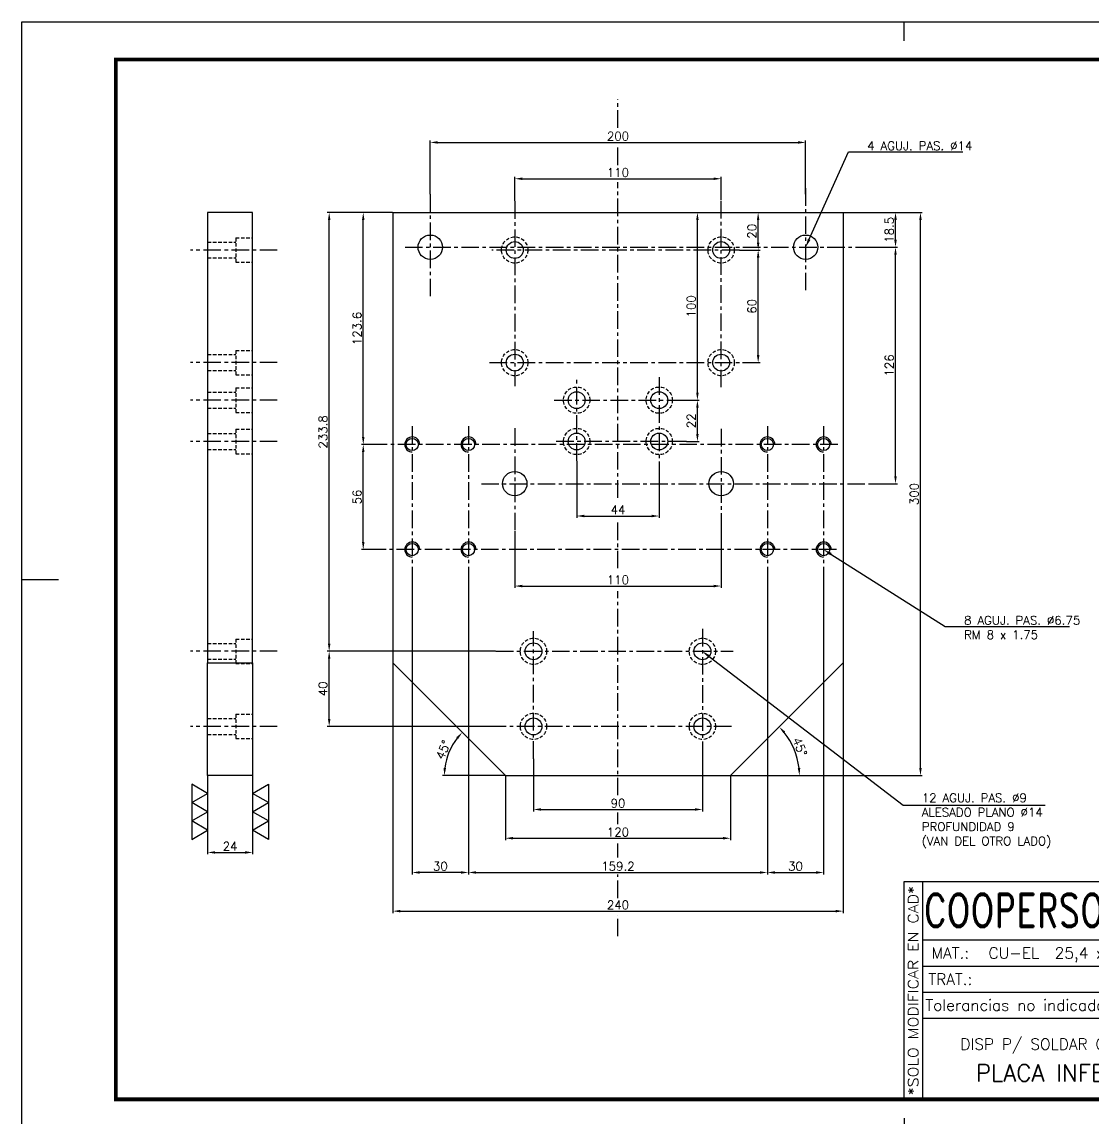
# Model space of a CAD drawing. Extents: x -13768 to 18086, y -10615 to 1188.
# Drawn here: x 0 to 571, y 604 to 1188 of the extents above; entities that cross this region are included whole.
import ezdxf
from ezdxf import colors
from ezdxf.entities.mleader import LeaderData, LeaderLine
from ezdxf.enums import TextEntityAlignment as Align
from ezdxf.math import Vec2, Vec3

# ---------------------------------------------------------------- set-up
doc = ezdxf.new("R2010")
doc.units = 0
doc.header["$LTSCALE"] = 7.5
doc.header["$MEASUREMENT"] = 0
doc.linetypes.add('CENTER', pattern=[2, 1.25, -0.25, 0.25, -0.25])
doc.linetypes.add('HIDDEN', pattern=[0.375, 0.25, -0.125])
doc.layers.get('0').update_dxf_attribs({"linetype": 'CONTINUOUS'})
doc.layers.get('DEFPOINTS').update_dxf_attribs({"linetype": 'CONTINUOUS'})
for name, color, linetype in [('1', 1, 'CENTER'), ('CL', 1, 'CENTER'), ('CO', 3, 'CONTINUOUS'), ('FI', 1, 'CONTINUOUS'), ('OC', 1, 'HIDDEN')]:
    doc.layers.add(name, color=color, linetype=linetype)
doc.styles.add('ROMAND', font='ROMAND')
doc.styles.add('ROMANS', font='ROMANS.SHX')
doc.dimstyles.new('2', dxfattribs={"dimscale": 2, "dimtxt": 2.3, "dimasz": 2, "dimexe": 0.5, "dimexo": 0.0625, "dimgap": 0.5, "dimtad": 1, "dimdec": 4, "dimdsep": 46, "dimtxsty": 'ROMANS', "dimcen": -2, "dimclrt": 7, "dimadec": 0, "dimazin": 0, "dimtfac": 0.869565, "dimtdec": 4, "dimtmove": 0, "dimatfit": 3, "dimfxl": 1, "dimtolj": 1, "dimarcsym": 0})

# ---------------------------------------------------------------- blocks, each defined once
blk = doc.blocks.new('A3G')
for p, q in [((235, 292), (235, 297)), ((0, 148.5), (9.75, 148.5)), ((235, 5), (235, 0))]:
    blk.add_line(p, q)
blk.add_lwpolyline([(0, 297), (420, 297), (420, 0), (0, 0)], close=True)
at = {"const_width": 1}
blk.add_lwpolyline([(25, 287), (410, 287), (410, 10), (25, 10)], close=True, dxfattribs=at)
blk = doc.blocks.new('COOPERSOLROT-02')
for p, q in [((0, 58), (175, 58)), ((0, 0), (0, 58)), ((5, 0), (5, 58)), ((120, 0), (120, 58)), ((175, 0), (175, 58)), ((5, 42.5), (120, 42.5)), ((120, 38.19), (175, 38.19)), ((5, 35.5), (120, 35.5)), ((89.89, 28.5), (89.89, 35.5)), ((5, 28.5), (175, 28.5)), ((147.5, 14), (147.5, 28.5)), ((147.5, 21.5), (5, 21.5)), ((120, 14), (175, 14)), ((0, 0), (175, 0))]:
    blk.add_line(p, q)
at = {"color": 1, "linetype": 'CENTER'}
blk.add_line((166.98, 22.51), (166.98, 15.06), dxfattribs=at)
for points in [[(152.09, 18.79), (161.93, 18.79)], [(163.26, 18.79), (170.71, 18.79)]]:
    blk.add_lwpolyline(points, dxfattribs=at)
at = {"layer": '1'}
for points in [[(170.85, 56.26), (171.21, 56.85)], [(139.66, 52.43), (140.02, 53.02)], [(165.28, 45.22), (165.64, 45.81)], [(145.46, 32.42), (145.82, 33.01)]]:
    blk.add_lwpolyline(points, dxfattribs=at)
blk.add_lwpolyline([(160.25, 18.79), (160.25, 21.83), (153.47, 21.16), (153.47, 16.41), (160.25, 15.74)], close=True, dxfattribs=at)
for radius in [3.05, 2.37]:
    blk.add_circle((166.98, 18.79), radius, dxfattribs=at)
at = {"style": 'ROMANS', "width": 0.996387}
blk.add_text('*SOLO MODIFICAR EN CAD*', height=2.7, rotation=90, dxfattribs=at).set_placement((3.77, 1.09), (3.77, 56.81), align=Align.FIT)
at = {"style": 'ROMAND', "width": 0.75}
blk.add_text('COOPERSOL', height=9, dxfattribs=at).set_placement((5.26, 45.85))
at = {"style": 'ROMANS'}
for s, p in [('MAT.:', (7.32, 37.47)), ('TRAT.:', (6.5, 30.47)), ('CANT.:', (90.89, 30.47)), ('Tolerancias no indicadas basta segun DIN 7168', (5.7, 23.56))]:
    blk.add_text(s, height=3, dxfattribs=at).set_placement(p)
for tag, height, style, p in [('CONJUNTO', 2.3, 'ROMANS', (62.5, 17.5)), ('SUBCONJUNTO', 3, 'ROMANS', (62.5, 11.5)), ('DENOMINACION', 4.5, 'ROMANS', (62.5, 4.75)), ('COD-PLA', 6, 'ROMAND', (147.5, 5.5))]:
    blk.add_attdef(tag, text='', height=height, dxfattribs=dict(style=style)).set_placement(p, align=Align.MIDDLE)
at = {"layer": '1', "style": 'ROMANS'}
for s, height, p in [('Tomas Flores 2250 (ex Pasco)', 2.2, (64.69, 54.68)), ('Esta prohibida la modificacion,', 2.2, (121.36, 54.23)), ('Quilmes Oeste, BsAs Argrntina', 2.2, (64.69, 51.12)), ('reproduccion o copia total', 2.2, (121.36, 50.67)), ('Tel (54)(011) 4270-9731/9391', 2.2, (64.55, 47.56)), ('o parcial de este plano,', 2.2, (121.36, 47.11)), ('Tel (54)(011) 4270-9597', 2.2, (64.55, 43.83)), ('sin la expresa autorizacion ', 2.2, (121.36, 43.55)), ('de la empresa COOPERSOL', 2.2, (121.36, 39.99)), ('salvo indicacion contraria', 2.2, (121.36, 30.54)), ('ESC.:', 2.25, (120.89, 25.29)), ('FECHA:', 2.25, (120.81, 18.36)), ('CODIGO', 2.16, (121.33, 10.78))]:
    blk.add_text(s, height=height, dxfattribs=at).set_placement(p)
at = {"layer": '1', "style": 'ROMANS', "width": 0.96139}
blk.add_text('Eliminar rebabas y cantos vivos', height=2.2, dxfattribs=at).set_placement((121.34, 34.1), (174.21, 34.1), align=Align.FIT)
at = {"layer": '1', "style": 'ROMANS'}
blk.add_text('Metodo ISO', height=1.948, dxfattribs=at).set_placement((161.34, 25.77), align=Align.MIDDLE)
for tag, p in [('MAT', (22.51, 37.47)), ('TRAT', (22.51, 30.47)), ('CANT', (106.49, 30.47))]:
    blk.add_attdef(tag, p, '', height=3, dxfattribs=at)
for tag, p in [('ESC', (137.33, 22.73)), ('FECHA', (137.33, 15.06))]:
    blk.add_attdef(tag, text='', height=2.25, dxfattribs=at).set_placement(p, align=Align.CENTER)
blk = doc.blocks.new('*D281')
at = {"layer": 'CO', "color": 0, "lineweight": -2}
for p, q in [((272.57, 795.36), (272.57, 767.42)), ((362.57, 796.06), (362.57, 767.42)), ((276.57, 768.42), (358.57, 768.42))]:
    blk.add_line(p, q, dxfattribs=at)
at = {"layer": 'CO', "color": 0}
for points in [[(276.57, 769.09), (276.57, 767.75), (272.57, 768.42)], [(358.57, 769.09), (358.57, 767.75), (362.57, 768.42)]]:
    blk.add_solid(points, dxfattribs=at)
at = {"layer": 'DEFPOINTS', "color": 0}
for p in [(272.57, 795.48), (362.57, 796.18), (362.57, 768.42)]:
    blk.add_point(p, dxfattribs=at)
at = {"layer": 'CO', "color": 7, "insert": (317.57, 771.72), "char_height": 4.6, "attachment_point": 5, "style": 'ROMANS'}
blk.add_mtext('\\A1;90', dxfattribs=at)
blk = doc.blocks.new('*D282')
at = {"layer": 'CO', "color": 0, "lineweight": -2}
for p, q in [((237.97, 893.69), (237.97, 733.85)), ((397.17, 892.23), (397.17, 733.85)), ((241.97, 734.85), (393.17, 734.85))]:
    blk.add_line(p, q, dxfattribs=at)
at = {"layer": 'CO', "color": 0}
for points in [[(241.97, 735.51), (241.97, 734.18), (237.97, 734.85)], [(393.17, 735.51), (393.17, 734.18), (397.17, 734.85)]]:
    blk.add_solid(points, dxfattribs=at)
at = {"layer": 'DEFPOINTS', "color": 0}
for p in [(237.97, 893.82), (397.17, 892.36), (397.17, 734.85)]:
    blk.add_point(p, dxfattribs=at)
at = {"layer": 'CO', "color": 7, "insert": (317.57, 738.15), "char_height": 4.6, "attachment_point": 5, "style": 'ROMANS'}
blk.add_mtext('\\A1;159.2', dxfattribs=at)
blk = doc.blocks.new('*D283')
at = {"layer": 'CO', "color": 0, "lineweight": -2}
for p, q in [((397.17, 892.11), (397.17, 733.85)), ((427.17, 891.5), (427.17, 733.85)), ((401.17, 734.85), (423.17, 734.85))]:
    blk.add_line(p, q, dxfattribs=at)
at = {"layer": 'CO', "color": 0}
for points in [[(401.17, 735.51), (401.17, 734.18), (397.17, 734.85)], [(423.17, 735.51), (423.17, 734.18), (427.17, 734.85)]]:
    blk.add_solid(points, dxfattribs=at)
at = {"layer": 'DEFPOINTS', "color": 0}
for p in [(397.17, 892.23), (427.17, 891.63), (427.17, 734.85)]:
    blk.add_point(p, dxfattribs=at)
at = {"layer": 'CO', "color": 7, "insert": (412.17, 738.15), "char_height": 4.6, "attachment_point": 5, "style": 'ROMANS'}
blk.add_mtext('\\A1;30', dxfattribs=at)
blk = doc.blocks.new('*D284')
at = {"layer": 'CO', "color": 0, "lineweight": -2}
for p, q in [((237.97, 893.57), (237.97, 733.85)), ((207.97, 893.33), (207.97, 733.85)), ((233.97, 734.85), (211.97, 734.85))]:
    blk.add_line(p, q, dxfattribs=at)
at = {"layer": 'CO', "color": 0}
for points in [[(211.97, 735.51), (211.97, 734.18), (207.97, 734.85)], [(233.97, 735.51), (233.97, 734.18), (237.97, 734.85)]]:
    blk.add_solid(points, dxfattribs=at)
at = {"layer": 'DEFPOINTS', "color": 0}
for p in [(237.97, 893.69), (207.97, 893.45), (207.97, 734.85)]:
    blk.add_point(p, dxfattribs=at)
at = {"layer": 'CO', "color": 7, "insert": (222.97, 738.15), "char_height": 4.6, "attachment_point": 5, "style": 'ROMANS'}
blk.add_mtext('\\A1;30', dxfattribs=at)
blk = doc.blocks.new('*D285')
at = {"layer": 'CO', "color": 0, "lineweight": -2}
for p, q in [((295.57, 953.99), (295.57, 923.76)), ((339.57, 951.74), (339.57, 923.76)), ((299.57, 924.76), (335.57, 924.76))]:
    blk.add_line(p, q, dxfattribs=at)
at = {"layer": 'CO', "color": 0}
for points in [[(299.57, 925.43), (299.57, 924.09), (295.57, 924.76)], [(335.57, 925.43), (335.57, 924.09), (339.57, 924.76)]]:
    blk.add_solid(points, dxfattribs=at)
at = {"layer": 'DEFPOINTS', "color": 0}
for p in [(295.57, 954.11), (339.57, 951.87), (339.57, 924.76)]:
    blk.add_point(p, dxfattribs=at)
at = {"layer": 'CO', "color": 7, "insert": (317.57, 928.06), "char_height": 4.6, "attachment_point": 5, "style": 'ROMANS'}
blk.add_mtext('\\A1;44', dxfattribs=at)
blk = doc.blocks.new('*D286')
at = {"layer": 'CO', "color": 0, "lineweight": -2}
for p, q in [((262.57, 916.66), (262.57, 886.45)), ((372.57, 916.66), (372.57, 886.45)), ((266.57, 887.45), (368.57, 887.45))]:
    blk.add_line(p, q, dxfattribs=at)
at = {"layer": 'CO', "color": 0}
for points in [[(266.57, 888.12), (266.57, 886.78), (262.57, 887.45)], [(368.57, 888.12), (368.57, 886.78), (372.57, 887.45)]]:
    blk.add_solid(points, dxfattribs=at)
at = {"layer": 'DEFPOINTS', "color": 0}
for p in [(262.57, 916.78), (372.57, 916.78), (372.57, 887.45)]:
    blk.add_point(p, dxfattribs=at)
at = {"layer": 'CO', "color": 7, "insert": (317.57, 890.75), "char_height": 4.6, "attachment_point": 5, "style": 'ROMANS'}
blk.add_mtext('\\A1;110', dxfattribs=at)
blk = doc.blocks.new('*D287')
at = {"layer": 'CO', "color": 0, "lineweight": -2}
for p, q in [((262.57, 1092.62), (262.57, 1105.45)), ((266.57, 1104.45), (368.57, 1104.45)), ((372.57, 1093.27), (372.57, 1105.45))]:
    blk.add_line(p, q, dxfattribs=at)
at = {"layer": 'CO', "color": 0}
for points in [[(266.57, 1105.12), (266.57, 1103.78), (262.57, 1104.45)], [(368.57, 1105.12), (368.57, 1103.78), (372.57, 1104.45)]]:
    blk.add_solid(points, dxfattribs=at)
at = {"layer": 'DEFPOINTS', "color": 0}
for p in [(372.57, 1104.45), (262.57, 1092.49), (372.57, 1093.14)]:
    blk.add_point(p, dxfattribs=at)
at = {"layer": 'CO', "color": 7, "insert": (317.57, 1107.75), "char_height": 4.6, "attachment_point": 5, "style": 'ROMANS'}
blk.add_mtext('\\A1;110', dxfattribs=at)
blk = doc.blocks.new('*D288')
at = {"layer": 'CO', "color": 0, "lineweight": -2}
for p, q in [((217.57, 1096.31), (217.57, 1124.8)), ((221.57, 1123.8), (413.57, 1123.8)), ((417.57, 1096.31), (417.57, 1124.8))]:
    blk.add_line(p, q, dxfattribs=at)
at = {"layer": 'CO', "color": 0}
for points in [[(221.57, 1124.47), (221.57, 1123.13), (217.57, 1123.8)], [(413.57, 1124.47), (413.57, 1123.13), (417.57, 1123.8)]]:
    blk.add_solid(points, dxfattribs=at)
at = {"layer": 'DEFPOINTS', "color": 0}
for p in [(417.57, 1123.8), (217.57, 1096.18), (417.57, 1096.18)]:
    blk.add_point(p, dxfattribs=at)
at = {"layer": 'CO', "color": 7, "insert": (317.57, 1127.1), "char_height": 4.6, "attachment_point": 5, "style": 'ROMANS'}
blk.add_mtext('\\A1;200', dxfattribs=at)
blk = doc.blocks.new('*D289')
at = {"layer": 'CO', "color": 0, "lineweight": -2}
for p, q in [((197.57, 846.35), (197.57, 713.25)), ((437.57, 846.35), (437.57, 713.25)), ((201.57, 714.25), (433.57, 714.25))]:
    blk.add_line(p, q, dxfattribs=at)
at = {"layer": 'CO', "color": 0}
for points in [[(201.57, 714.92), (201.57, 713.59), (197.57, 714.25)], [(433.57, 714.92), (433.57, 713.59), (437.57, 714.25)]]:
    blk.add_solid(points, dxfattribs=at)
at = {"layer": 'DEFPOINTS', "color": 0}
for p in [(197.57, 846.48), (437.57, 846.48), (437.57, 714.25)]:
    blk.add_point(p, dxfattribs=at)
at = {"layer": 'CO', "color": 7, "insert": (317.57, 717.55), "char_height": 4.6, "attachment_point": 5, "style": 'ROMANS'}
blk.add_mtext('\\A1;240', dxfattribs=at)
blk = doc.blocks.new('*D290')
at = {"layer": 'CO', "color": 0, "lineweight": -2}
for p, q in [((257.57, 786.35), (257.57, 752.09)), ((377.57, 786.35), (377.57, 752.09)), ((261.57, 753.09), (373.57, 753.09))]:
    blk.add_line(p, q, dxfattribs=at)
at = {"layer": 'CO', "color": 0}
for points in [[(261.57, 753.76), (261.57, 752.42), (257.57, 753.09)], [(373.57, 753.76), (373.57, 752.42), (377.57, 753.09)]]:
    blk.add_solid(points, dxfattribs=at)
at = {"layer": 'DEFPOINTS', "color": 0}
for p in [(257.57, 786.48), (377.57, 786.48), (377.57, 753.09)]:
    blk.add_point(p, dxfattribs=at)
at = {"layer": 'CO', "color": 7, "insert": (317.57, 756.39), "char_height": 4.6, "attachment_point": 5, "style": 'ROMANS'}
blk.add_mtext('\\A1;120', dxfattribs=at)
blk = doc.blocks.new('*D291')
at = {"layer": 'CO', "color": 0, "lineweight": -2}
for p, q in [((451.15, 1067.98), (466.45, 1067.98)), ((465.45, 945.98), (465.45, 1063.98)), ((453.08, 941.98), (466.45, 941.98))]:
    blk.add_line(p, q, dxfattribs=at)
at = {"layer": 'CO', "color": 0}
for points in [[(464.78, 1063.98), (466.11, 1063.98), (465.45, 1067.98)], [(464.78, 945.98), (466.11, 945.98), (465.45, 941.98)]]:
    blk.add_solid(points, dxfattribs=at)
at = {"layer": 'DEFPOINTS', "color": 0}
for p in [(451.03, 1067.98), (465.45, 1067.98), (452.95, 941.98)]:
    blk.add_point(p, dxfattribs=at)
at = {"layer": 'CO', "color": 7, "insert": (462.15, 1004.98), "char_height": 4.6, "attachment_point": 5, "rotation": 90, "style": 'ROMANS'}
blk.add_mtext('\\A1;126', dxfattribs=at)
blk = doc.blocks.new('*D292')
at = {"layer": 'CO', "color": 0, "lineweight": -2}
for p, q in [((437.7, 1086.48), (466.45, 1086.48)), ((465.45, 1071.98), (465.45, 1082.48)), ((451.28, 1067.98), (466.45, 1067.98))]:
    blk.add_line(p, q, dxfattribs=at)
at = {"layer": 'CO', "color": 0}
for points in [[(464.78, 1082.48), (466.11, 1082.48), (465.45, 1086.48)], [(464.78, 1071.98), (466.11, 1071.98), (465.45, 1067.98)]]:
    blk.add_solid(points, dxfattribs=at)
at = {"layer": 'DEFPOINTS', "color": 0}
for p in [(437.57, 1086.48), (465.45, 1086.48), (451.15, 1067.98)]:
    blk.add_point(p, dxfattribs=at)
at = {"layer": 'CO', "color": 7, "insert": (462.15, 1077.23), "char_height": 4.6, "attachment_point": 5, "rotation": 90, "style": 'ROMANS'}
blk.add_mtext('\\A1;18.5', dxfattribs=at)
blk = doc.blocks.new('*D293')
at = {"layer": 'CO', "color": 0, "lineweight": -2}
for p, q in [((382.37, 1066.48), (393.27, 1066.48)), ((392.27, 1010.48), (392.27, 1062.48)), ((384, 1006.48), (393.27, 1006.48))]:
    blk.add_line(p, q, dxfattribs=at)
at = {"layer": 'CO', "color": 0}
for points in [[(391.6, 1062.48), (392.93, 1062.48), (392.27, 1066.48)], [(391.6, 1010.48), (392.93, 1010.48), (392.27, 1006.48)]]:
    blk.add_solid(points, dxfattribs=at)
at = {"layer": 'DEFPOINTS', "color": 0}
for p in [(382.24, 1066.48), (392.27, 1066.48), (383.87, 1006.48)]:
    blk.add_point(p, dxfattribs=at)
at = {"layer": 'CO', "color": 7, "insert": (388.97, 1036.48), "char_height": 4.6, "attachment_point": 5, "rotation": 90, "style": 'ROMANS'}
blk.add_mtext('\\A1;60', dxfattribs=at)
blk = doc.blocks.new('*D294')
at = {"layer": 'CO', "color": 0, "lineweight": -2}
for p, q in [((372.7, 1086.48), (393.27, 1086.48)), ((392.27, 1070.48), (392.27, 1082.48)), ((382.49, 1066.48), (393.27, 1066.48))]:
    blk.add_line(p, q, dxfattribs=at)
at = {"layer": 'CO', "color": 0}
for points in [[(391.6, 1082.48), (392.93, 1082.48), (392.27, 1086.48)], [(391.6, 1070.48), (392.93, 1070.48), (392.27, 1066.48)]]:
    blk.add_solid(points, dxfattribs=at)
at = {"layer": 'DEFPOINTS', "color": 0}
for p in [(372.57, 1086.48), (392.27, 1086.48), (382.37, 1066.48)]:
    blk.add_point(p, dxfattribs=at)
at = {"layer": 'CO', "color": 7, "insert": (388.97, 1076.48), "char_height": 4.6, "attachment_point": 5, "rotation": 90, "style": 'ROMANS'}
blk.add_mtext('\\A1;20', dxfattribs=at)
blk = doc.blocks.new('*D295')
at = {"layer": 'CO', "color": 0, "lineweight": -2}
for p, q in [((188.56, 962.88), (180.85, 962.88)), ((181.85, 910.88), (181.85, 958.88)), ((191.04, 906.88), (180.85, 906.88))]:
    blk.add_line(p, q, dxfattribs=at)
at = {"layer": 'CO', "color": 0}
for points in [[(181.19, 958.88), (182.52, 958.88), (181.85, 962.88)], [(181.19, 910.88), (182.52, 910.88), (181.85, 906.88)]]:
    blk.add_solid(points, dxfattribs=at)
at = {"layer": 'DEFPOINTS', "color": 0}
for p in [(181.85, 962.88), (188.68, 962.88), (191.17, 906.88)]:
    blk.add_point(p, dxfattribs=at)
at = {"layer": 'CO', "color": 7, "insert": (178.55, 934.88), "char_height": 4.6, "attachment_point": 5, "rotation": 90, "style": 'ROMANS'}
blk.add_mtext('\\A1;56', dxfattribs=at)
blk = doc.blocks.new('*D296')
at = {"layer": 'CO', "color": 0, "lineweight": -2}
for p, q in [((197.45, 1086.48), (180.85, 1086.48)), ((181.85, 966.88), (181.85, 1082.48)), ((188.43, 962.88), (180.85, 962.88))]:
    blk.add_line(p, q, dxfattribs=at)
at = {"layer": 'CO', "color": 0}
for points in [[(181.19, 1082.48), (182.52, 1082.48), (181.85, 1086.48)], [(181.19, 966.88), (182.52, 966.88), (181.85, 962.88)]]:
    blk.add_solid(points, dxfattribs=at)
at = {"layer": 'DEFPOINTS', "color": 0}
for p in [(181.85, 1086.48), (197.57, 1086.48), (188.56, 962.88)]:
    blk.add_point(p, dxfattribs=at)
at = {"layer": 'CO', "color": 7, "insert": (178.55, 1024.68), "char_height": 4.6, "attachment_point": 5, "rotation": 90, "style": 'ROMANS'}
blk.add_mtext('\\A1;123.6', dxfattribs=at)
blk = doc.blocks.new('*D297')
at = {"layer": 'CO', "color": 0, "lineweight": -2}
for p, q in [((252.33, 852.68), (162.71, 852.68)), ((163.71, 816.68), (163.71, 848.68)), ((254.2, 812.68), (162.71, 812.68))]:
    blk.add_line(p, q, dxfattribs=at)
at = {"layer": 'CO', "color": 0}
for points in [[(163.05, 848.68), (164.38, 848.68), (163.71, 852.68)], [(163.05, 816.68), (164.38, 816.68), (163.71, 812.68)]]:
    blk.add_solid(points, dxfattribs=at)
at = {"layer": 'DEFPOINTS', "color": 0}
for p in [(163.71, 852.68), (252.46, 852.68), (254.33, 812.68)]:
    blk.add_point(p, dxfattribs=at)
at = {"layer": 'CO', "color": 7, "insert": (160.41, 832.68), "char_height": 4.6, "attachment_point": 5, "rotation": 90, "style": 'ROMANS'}
blk.add_mtext('\\A1;40', dxfattribs=at)
blk = doc.blocks.new('*D298')
at = {"layer": 'CO', "color": 0, "lineweight": -2}
for p, q in [((197.45, 1086.48), (162.71, 1086.48)), ((163.71, 856.68), (163.71, 1082.48)), ((252.33, 852.68), (162.71, 852.68))]:
    blk.add_line(p, q, dxfattribs=at)
at = {"layer": 'CO', "color": 0}
for points in [[(163.05, 1082.48), (164.38, 1082.48), (163.71, 1086.48)], [(163.05, 856.68), (164.38, 856.68), (163.71, 852.68)]]:
    blk.add_solid(points, dxfattribs=at)
at = {"layer": 'DEFPOINTS', "color": 0}
for p in [(163.71, 1086.48), (197.57, 1086.48), (252.46, 852.68)]:
    blk.add_point(p, dxfattribs=at)
at = {"layer": 'CO', "color": 7, "insert": (160.41, 969.58), "char_height": 4.6, "attachment_point": 5, "rotation": 90, "style": 'ROMANS'}
blk.add_mtext('\\A1;233.8', dxfattribs=at)
blk = doc.blocks.new('*D299')
at = {"layer": 'CO', "color": 0, "lineweight": -2}
for p, q in [((351.56, 986.48), (360.9, 986.48)), ((359.9, 968.48), (359.9, 982.48)), ((354.13, 964.48), (360.9, 964.48))]:
    blk.add_line(p, q, dxfattribs=at)
at = {"layer": 'CO', "color": 0}
for points in [[(359.24, 982.48), (360.57, 982.48), (359.9, 986.48)], [(359.24, 968.48), (360.57, 968.48), (359.9, 964.48)]]:
    blk.add_solid(points, dxfattribs=at)
at = {"layer": 'DEFPOINTS', "color": 0}
for p in [(351.43, 986.48), (359.9, 986.48), (354, 964.48)]:
    blk.add_point(p, dxfattribs=at)
at = {"layer": 'CO', "color": 7, "insert": (356.6, 975.48), "char_height": 4.6, "attachment_point": 5, "rotation": 90, "style": 'ROMANS'}
blk.add_mtext('\\A1;22', dxfattribs=at)
blk = doc.blocks.new('*D300')
at = {"layer": 'CO', "color": 0, "lineweight": -2}
for p, q in [((317.7, 1086.48), (360.9, 1086.48)), ((359.9, 990.48), (359.9, 1082.48)), ((351.56, 986.48), (360.9, 986.48))]:
    blk.add_line(p, q, dxfattribs=at)
at = {"layer": 'CO', "color": 0}
for points in [[(359.24, 1082.48), (360.57, 1082.48), (359.9, 1086.48)], [(359.24, 990.48), (360.57, 990.48), (359.9, 986.48)]]:
    blk.add_solid(points, dxfattribs=at)
at = {"layer": 'DEFPOINTS', "color": 0}
for p in [(317.57, 1086.48), (359.9, 1086.48), (351.43, 986.48)]:
    blk.add_point(p, dxfattribs=at)
at = {"layer": 'CO', "color": 7, "insert": (356.6, 1036.48), "char_height": 4.6, "attachment_point": 5, "rotation": 90, "style": 'ROMANS'}
blk.add_mtext('\\A1;100', dxfattribs=at)
blk = doc.blocks.new('*D301')
at = {"layer": 'CO', "color": 0, "lineweight": -2}
for p, q in [((437.7, 1086.48), (479.74, 1086.48)), ((478.74, 790.48), (478.74, 1082.48)), ((377.7, 786.48), (479.74, 786.48))]:
    blk.add_line(p, q, dxfattribs=at)
at = {"layer": 'CO', "color": 0}
for points in [[(478.08, 1082.48), (479.41, 1082.48), (478.74, 1086.48)], [(478.08, 790.48), (479.41, 790.48), (478.74, 786.48)]]:
    blk.add_solid(points, dxfattribs=at)
at = {"layer": 'DEFPOINTS', "color": 0}
for p in [(437.57, 1086.48), (478.74, 1086.48), (377.57, 786.48)]:
    blk.add_point(p, dxfattribs=at)
at = {"layer": 'CO', "color": 7, "insert": (475.44, 936.48), "char_height": 4.6, "attachment_point": 5, "rotation": 90, "style": 'ROMANS'}
blk.add_mtext('\\A1;300', dxfattribs=at)
blk = doc.blocks.new('*D302')
at = {"layer": 'CO', "color": 0, "lineweight": -2}
for p, q in [((98.93, 786.35), (98.93, 744.52)), ((122.93, 786.35), (122.93, 744.52)), ((102.93, 745.52), (118.93, 745.52))]:
    blk.add_line(p, q, dxfattribs=at)
at = {"layer": 'CO', "color": 0}
for points in [[(102.93, 746.18), (102.93, 744.85), (98.93, 745.52)], [(118.93, 746.18), (118.93, 744.85), (122.93, 745.52)]]:
    blk.add_solid(points, dxfattribs=at)
at = {"layer": 'DEFPOINTS', "color": 0}
for p in [(98.93, 786.48), (122.93, 786.48), (122.93, 745.52)]:
    blk.add_point(p, dxfattribs=at)
at = {"layer": 'CO', "color": 7, "insert": (110.93, 748.82), "char_height": 4.6, "attachment_point": 5, "style": 'ROMANS'}
blk.add_mtext('\\A1;24', dxfattribs=at)
blk = doc.blocks.new('*D303')
at = {"layer": 'CO', "color": 0, "lineweight": -2}
blk.add_line((257.45, 786.48), (224.06, 786.48), dxfattribs=at)
blk.add_arc((257.57, 786.48), 32.51, 142.05475, 172.94525, dxfattribs=at)
at = {"layer": 'CO', "color": 0}
for points in [[(231.44, 806.91), (232.44, 806.03), (234.59, 809.46)], [(225.98, 790.43), (224.65, 790.51), (225.06, 786.48)]]:
    blk.add_solid(points, dxfattribs=at)
at = {"layer": 'DEFPOINTS', "color": 0}
for p in [(197.57, 846.48), (229.42, 802.73), (257.57, 786.48), (257.57, 786.48), (377.57, 786.48)]:
    blk.add_point(p, dxfattribs=at)
at = {"layer": 'CO', "color": 7, "insert": (224.49, 800.18), "char_height": 4.6, "attachment_point": 5, "rotation": 67.5, "style": 'ROMANS'}
blk.add_mtext('\\A1;45°', dxfattribs=at)
blk = doc.blocks.new('*D304')
at = {"layer": 'CO', "color": 0, "lineweight": -2}
blk.add_line((377.7, 786.48), (415.26, 786.48), dxfattribs=at)
blk.add_arc((377.57, 786.48), 36.69, 6.25036, 38.74964, dxfattribs=at)
at = {"layer": 'CO', "color": 0}
for points in [[(405.69, 809), (406.68, 809.89), (403.51, 812.42)], [(414.7, 790.51), (413.37, 790.44), (414.26, 786.48)]]:
    blk.add_solid(points, dxfattribs=at)
at = {"layer": 'DEFPOINTS', "color": 0}
for p in [(437.57, 846.48), (413.01, 795.97), (257.57, 786.48), (377.57, 786.48), (377.57, 786.48)]:
    blk.add_point(p, dxfattribs=at)
at = {"layer": 'CO', "color": 7, "insert": (414.51, 801.78), "char_height": 4.6, "attachment_point": 5, "rotation": 292.5, "style": 'ROMANS'}
blk.add_mtext('\\A1;45°', dxfattribs=at)

msp = doc.modelspace()

# ---------------------------------------------------------------- linework, layer by layer
for p, q in [((122.92644, 1086.47813), (98.92644, 1086.47813)), ((98.92644, 1086.47813), (98.92644, 846.47813)), ((122.92644, 846.47813), (122.92644, 1086.47813)), ((197.57166, 1086.47813), (197.57166, 846.47813)), ((197.57166, 1086.47813), (437.57166, 1086.47813)), ((437.57166, 1086.47813), (437.57166, 846.47813)), ((98.92644, 846.47813), (122.92644, 846.47813)), ((98.92644, 786.47813), (98.92644, 846.47813)), ((122.92644, 846.47813), (122.92644, 786.47813)), ((197.57166, 846.47813), (257.57166, 786.47813)), ((377.57166, 786.47813), (437.57166, 846.47813)), ((122.92644, 786.47813), (98.92644, 786.47813)), ((257.57166, 786.47813), (377.57166, 786.47813))]:
    msp.add_line(p, q)
for centre, radius in [((217.57166, 1067.97813), 6.5), ((262.57166, 1066.47813), 4.5), ((372.57166, 1066.47813), 4.5), ((417.57166, 1067.97813), 6.5), ((262.57166, 1006.47813), 4.5), ((372.57166, 1006.47813), 4.5), ((295.57166, 986.47813), 4.5), ((339.57166, 986.47813), 4.5), ((207.97166, 962.87813), 3.25), ((237.97166, 962.87813), 3.25), ((295.57166, 964.47813), 4.5), ((339.57166, 964.47813), 4.5), ((397.17166, 962.87813), 3.25), ((427.17166, 962.87813), 3.25), ((262.57166, 941.97813), 6.5), ((372.57166, 941.97813), 6.5), ((207.97166, 906.87813), 3.25), ((237.97166, 906.87813), 3.25), ((397.17166, 906.87813), 3.25), ((427.17166, 906.87813), 3.25), ((272.57166, 852.67813), 4.5), ((362.57166, 852.67813), 4.5), ((272.57166, 812.67813), 4.5), ((362.57166, 812.67813), 4.5)]:
    msp.add_circle(centre, radius)
at = {"layer": 'CL'}
for p, q in [((317.57166, 1131.52597), (317.57166, 1146.65767)), ((317.57166, 1111.64257), (317.57166, 1122.01034)), ((317.57166, 934.49011), (317.57166, 1102.55301)), ((417.57166, 1099.40953), (417.57166, 1043.9117)), ((217.57166, 1096.18291), (217.57166, 1041.33041)), ((262.57166, 1092.49225), (262.57166, 993.9862)), ((372.57166, 993.33599), (372.57166, 1093.14245)), ((136.05023, 1066.47813), (89.74916, 1066.47813)), ((204.12075, 1067.97813), (451.02622, 1067.97813)), ((382.24275, 1066.47813), (250.42955, 1066.47813)), ((136.05023, 1006.47813), (89.74916, 1006.47813)), ((249.12769, 1006.47813), (383.87007, 1006.47813)), ((339.57166, 998.75333), (339.57166, 951.86526)), ((295.57166, 954.11332), (295.57166, 998.43218)), ((136.05023, 986.47813), (89.74916, 986.47813)), ((283.59176, 986.47813), (351.43015, 986.47813)), ((207.97166, 972.71847), (207.97166, 893.45178)), ((237.97166, 972.71847), (237.97166, 893.81624)), ((262.57166, 971.5144), (262.57166, 916.78296)), ((372.57166, 971.19715), (372.57166, 916.78296)), ((397.17166, 972.71847), (397.17166, 892.35841)), ((427.17166, 972.71847), (427.17166, 891.6295)), ((136.05023, 964.47813), (89.74916, 964.47813)), ((354.00222, 964.47813), (283.27025, 964.47813)), ((434.64973, 962.87813), (188.68493, 962.87813)), ((244.80149, 941.97813), (452.95236, 941.97813)), ((317.57166, 896.91801), (317.57166, 922.84686)), ((433.98241, 906.87813), (191.16932, 906.87813)), ((317.57166, 775.94878), (317.57166, 884.69744)), ((362.57166, 864.62459), (362.57166, 796.183)), ((272.57166, 795.48224), (272.57166, 863.45664)), ((136.05023, 852.67813), (89.74916, 852.67813)), ((252.45552, 852.67813), (378.96799, 852.67813)), ((136.05023, 812.67813), (89.74916, 812.67813)), ((378.0326, 812.67813), (254.32632, 812.67813)), ((317.57166, 760.53159), (317.57166, 766.74922)), ((317.57166, 742.74981), (317.57166, 750.28066)), ((317.57166, 721.19657), (317.57166, 733.8131)), ((317.57166, 700.84013), (317.57166, 712.12844))]:
    msp.add_line(p, q, dxfattribs=at)
at = {"layer": 'CO'}
for points in [[(98.92644, 776.9433), (90.45965, 781.83161), (90.45965, 772.055)], [(122.92644, 776.9433), (131.39324, 781.83161), (131.39324, 772.055)], [(98.92644, 767.16669), (90.45965, 772.055), (90.45965, 762.27839)], [(122.92644, 767.16669), (131.39324, 772.055), (131.39324, 762.27839)], [(98.92644, 757.39009), (90.45965, 762.27839), (90.45965, 752.50178)], [(122.92644, 757.39009), (131.39324, 762.27839), (131.39324, 752.50178)]]:
    msp.add_lwpolyline(points, close=True, dxfattribs=at)
at = {"layer": 'FI'}
for centre in [(207.97166, 962.87813), (237.97166, 962.87813), (397.17166, 962.87813), (427.17166, 962.87813), (207.97166, 906.87813), (237.97166, 906.87813), (397.17166, 906.87813), (427.17166, 906.87813)]:
    msp.add_arc(centre, 4, 0, 270, dxfattribs=at)
at = {"layer": 'OC'}
for p, q in [((98.92644, 1070.72813), (113.92644, 1070.72813)), ((113.92644, 1072.97813), (113.92644, 1059.97813)), ((113.92644, 1072.97813), (122.92644, 1072.97813)), ((98.92644, 1062.22813), (113.92644, 1062.22813)), ((113.92644, 1059.97813), (122.92644, 1059.97813)), ((98.92644, 1010.72813), (113.92644, 1010.72813)), ((113.92644, 1012.97813), (113.92644, 999.97813)), ((113.92644, 1012.97813), (122.92644, 1012.97813)), ((98.92644, 1002.22813), (113.92644, 1002.22813)), ((113.92644, 999.97813), (122.92644, 999.97813)), ((113.92644, 992.97813), (113.92644, 979.97813)), ((113.92644, 992.97813), (122.92644, 992.97813)), ((98.92644, 990.72813), (113.92644, 990.72813)), ((98.92644, 982.22813), (113.92644, 982.22813)), ((113.92644, 979.97813), (122.92644, 979.97813)), ((113.92644, 970.97813), (113.92644, 957.97813)), ((113.92644, 970.97813), (122.92644, 970.97813)), ((98.92644, 968.72813), (113.92644, 968.72813)), ((98.92644, 960.22813), (113.92644, 960.22813)), ((113.92644, 957.97813), (122.92644, 957.97813)), ((113.92644, 859.17813), (113.92644, 846.17813)), ((113.92644, 859.17813), (122.92644, 859.17813)), ((98.92644, 856.92813), (113.92644, 856.92813)), ((98.92644, 848.42813), (113.92644, 848.42813)), ((113.92644, 846.17813), (122.92644, 846.17813)), ((113.92644, 819.17813), (113.92644, 806.17813)), ((113.92644, 819.17813), (122.92644, 819.17813)), ((98.92644, 816.92813), (113.92644, 816.92813)), ((98.92644, 808.42813), (113.92644, 808.42813)), ((113.92644, 806.17813), (122.92644, 806.17813))]:
    msp.add_line(p, q, dxfattribs=at)
for centre in [(262.57166, 1066.47813), (372.57166, 1066.47813), (262.57166, 1006.47813), (372.57166, 1006.47813), (295.57166, 986.47813), (339.57166, 986.47813), (295.57166, 964.47813), (339.57166, 964.47813), (272.57166, 852.67813), (362.57166, 852.67813), (272.57166, 812.67813), (362.57166, 812.67813)]:
    msp.add_circle(centre, 7, dxfattribs=at)

# ---------------------------------------------------------------- block references
at = {"xscale": 2, "yscale": 2, "zscale": 2}
msp.add_blockref('A3G', (0, 594), dxfattribs=at)
ref = msp.add_blockref('COOPERSOLROT-02', (470, 614), dxfattribs=dict(xscale=2, yscale=2, zscale=2))
ref.add_attrib('COD-PLA', 'CPS-9130', dxfattribs={"height": 12, "style": 'ROMAND'}).set_placement((765, 625), align=Align.MIDDLE)
ref.add_attrib('FECHA', '04/05/2017', dxfattribs={"layer": '1', "height": 4.5, "style": 'ROMANS'}).set_placement((744.66936, 644.122), align=Align.CENTER)
ref.add_attrib('MAT', 'CU-EL  25,4 x 245 x 305', (515.01059, 688.9363), dxfattribs={"layer": '1', "height": 6, "style": 'ROMANS'})
ref.add_attrib('ESC', '1:2', dxfattribs={"layer": '1', "height": 4.5, "style": 'ROMANS'}).set_placement((744.66936, 659.45709), align=Align.CENTER)
ref.add_attrib('CANT', '1', (682.98118, 674.9363), dxfattribs={"layer": '1', "height": 6, "style": 'ROMANS'})
ref.add_attrib('DENOMINACION', 'PLACA INFERIOR DISPOSITIVO', dxfattribs={"height": 9, "style": 'ROMANS'}).set_placement((595, 628.07563), align=Align.MIDDLE)
ref.add_attrib('SUBCONJUNTO', 'DISP P/ SOLDAR CUPLA A TAPA TERMOTANQUE', dxfattribs={"height": 6, "style": 'ROMANS'}).set_placement((595, 642.95569), align=Align.MIDDLE)

# ---------------------------------------------------------------- dimensions: what is measured, and where the dimension line sits
at = {"layer": 'CO'}
for base, p1, p2, picture, middle in [((417.57166, 1123.80095), (217.57166, 1096.18291), (417.57166, 1096.18291), '*D288', (317.57166, 1127.10095)), ((372.57166, 1104.45033), (262.57166, 1092.49225), (372.57166, 1093.14245), '*D287', (317.57166, 1107.75033)), ((339.57166, 924.75852), (295.57166, 954.11332), (339.57166, 951.86526), '*D285', (317.57166, 928.05852)), ((372.57166, 887.44954), (262.57166, 916.78296), (372.57166, 916.78296), '*D286', (317.57166, 890.74954)), ((207.97166, 734.84572), (237.97166, 893.69124), (207.97166, 893.45178), '*D284', (222.97166, 738.14572)), ((397.17166, 734.84572), (237.97166, 893.81624), (397.17166, 892.35841), '*D282', (317.57166, 738.14572)), ((427.17166, 734.84572), (397.17166, 892.23341), (427.17166, 891.6295), '*D283', (412.17166, 738.14572)), ((437.57166, 714.2523), (197.57166, 846.47813), (437.57166, 846.47813), '*D289', (317.57166, 717.5523)), ((362.57166, 768.42045), (272.57166, 795.48224), (362.57166, 796.183), '*D281', (317.57166, 771.72045)), ((122.92644, 745.51701), (98.92644, 786.47813), (122.92644, 786.47813), '*D302', (110.92644, 748.81701)), ((377.57166, 753.08837), (257.57166, 786.47813), (377.57166, 786.47813), '*D290', (317.57166, 756.38837))]:
    dim = msp.add_linear_dim(base=base, p1=p1, p2=p2, dimstyle='2', dxfattribs=at)
    dim.commit()
    dim.dimension.update_dxf_attribs({"geometry": picture, "text_midpoint": middle})
for base, p1, p2, picture, middle in [((163.71356, 1086.47813), (252.45552, 852.67813), (197.57166, 1086.47813), '*D298', (160.41356, 969.57813)), ((181.8531, 1086.47813), (188.55993, 962.87813), (197.57166, 1086.47813), '*D296', (178.5531, 1024.67813)), ((359.90299, 1086.47813), (351.43015, 986.47813), (317.57166, 1086.47813), '*D300', (356.60299, 1036.47813)), ((392.2665, 1086.47813), (382.36775, 1066.47813), (372.57166, 1086.47813), '*D294', (388.9665, 1076.47813)), ((478.74214, 1086.47813), (377.57166, 786.47813), (437.57166, 1086.47813), '*D301', (475.44214, 936.47813)), ((465.44646, 1086.47813), (451.15122, 1067.97813), (437.57166, 1086.47813), '*D292', (462.14646, 1077.22813)), ((392.2665, 1066.47813), (383.87007, 1006.47813), (382.24275, 1066.47813), '*D293', (388.9665, 1036.47813)), ((465.44646, 1067.97813), (452.95236, 941.97813), (451.02622, 1067.97813), '*D291', (462.14646, 1004.97813)), ((359.90299, 986.47813), (354.00222, 964.47813), (351.43015, 986.47813), '*D299', (356.60299, 975.47813)), ((181.8531, 962.87813), (191.16932, 906.87813), (188.68493, 962.87813), '*D295', (178.5531, 934.87813)), ((163.71356, 852.67813), (254.32632, 812.67813), (252.45552, 852.67813), '*D297', (160.41356, 832.67813))]:
    dim = msp.add_linear_dim(base=base, p1=p1, p2=p2, angle=90, dimstyle='2', dxfattribs=at)
    dim.commit()
    dim.dimension.update_dxf_attribs({"geometry": picture, "text_midpoint": middle})
for base, line1, picture, middle in [((229.41986, 802.73158), ((197.57166, 846.47813), (257.57166, 786.47813)), '*D303', (224.4904, 800.18084)), ((413.00699, 795.973), ((377.57166, 786.47813), (437.57166, 846.47813)), '*D304', (414.51331, 801.77986))]:
    dim = msp.add_angular_dim_2l(base=base, line1=line1, line2=((257.57166, 786.47813), (377.57166, 786.47813)), dimstyle='2', dxfattribs=at)
    dim.commit()
    dim.dimension.update_dxf_attribs({"geometry": picture, "text_midpoint": middle})

# ---------------------------------------------------------------- leaders
ml = msp.add_multileader_mtext('Standard', dxfattribs=at)
ml.set_content('4 AGUJ. PAS. %%C14', color=7, style='ROMANS')
ml.set_leader_properties(color=256, linetype='ByLayer', lineweight=-1)
ml.build(insert=Vec2(0, 0))
ml.multileader.update_dxf_attribs({"text_left_attachment_type": 6, "text_right_attachment_type": 5, "dogleg_length": 4, "arrow_head_size": 4.6, "scale": 2})
ctx = ml.context
ctx.base_point, ctx.scale, ctx.char_height, ctx.arrow_head_size, ctx.plane_origin = Vec3(448.37811, 1118.78649), 2, 4.6, 4.6, Vec3(417.57166, 1067.97813)
ctx.left_attachment, ctx.right_attachment = 6, 5
notes = []
notes.append((ctx, [(0, (1, 1, 0), (440.37811, 1118.78649), (1, 0), 8, [(0, [(417.57166, 1067.97813)], 0, [])])]))
ctx.mtext.insert, ctx.mtext.flow_direction = Vec3(450.37811, 1124.30649), 5
ml = msp.add_multileader_mtext('Standard', dxfattribs=at)
ml.set_content('8 AGUJ. PAS. %%C6.75\\PRM 8 x 1.75', color=7, style='ROMANS')
ml.set_leader_properties(color=256, linetype='ByLayer', lineweight=-1)
ml.build(insert=Vec2(0, 0))
ml.multileader.update_dxf_attribs({"text_left_attachment_type": 6, "text_right_attachment_type": 5, "dogleg_length": 4, "arrow_head_size": 4.6, "scale": 2})
ctx = ml.context
ctx.base_point, ctx.scale, ctx.char_height, ctx.arrow_head_size, ctx.plane_origin = Vec3(499.98669, 865.96259), 2, 4.6, 4.6, Vec3(427.17166, 906.87813)
ctx.left_attachment, ctx.right_attachment = 6, 5
notes.append((ctx, [(0, (1, 1, 0), (491.98669, 865.96259), (1, 0), 8, [(0, [(427.17166, 906.87813)], 0, [])])]))
ctx.mtext.insert, ctx.mtext.flow_direction = Vec3(501.98669, 871.48259), 5
ml = msp.add_multileader_mtext('Standard', dxfattribs=at)
ml.set_content('12 AGUJ. PAS. %%C9\\PALESADO PLANO %%C14\\PPROFUNDIDAD 9\\P(VAN DEL OTRO LADO)', color=7, style='ROMANS')
ml.set_leader_properties(color=256, linetype='ByLayer', lineweight=-1)
ml.build(insert=Vec2(0, 0))
ml.multileader.update_dxf_attribs({"text_left_attachment_type": 6, "text_right_attachment_type": 5, "dogleg_length": 4, "arrow_head_size": 4.6, "scale": 2})
ctx = ml.context
ctx.base_point, ctx.scale, ctx.char_height, ctx.arrow_head_size, ctx.plane_origin = Vec3(477.44789, 770.7583), 2, 4.6, 4.6, Vec3(362.57166, 852.67813)
ctx.left_attachment, ctx.right_attachment = 6, 5
notes.append((ctx, [(0, (1, 1, 0), (469.44789, 770.7583), (1, 0), 8, [(0, [(362.57166, 852.67813)], 0, [])])]))
ctx.mtext.insert, ctx.mtext.flow_direction = Vec3(479.44789, 776.89163), 5
for ctx, leaders in notes:
    for number, flags, end, landing, length, lines in leaders:
        leader = LeaderData()
        leader.index, (leader.has_last_leader_line, leader.has_dogleg_vector, leader.attachment_direction) = number, flags
        leader.last_leader_point, leader.dogleg_vector, leader.dogleg_length = Vec3(end), Vec3(landing), length
        for number, points, colour, breaks in lines:
            line = LeaderLine()
            line.index, line.vertices, line.color, line.breaks = number, Vec3.list(points), colors.encode_raw_color(colour), breaks
            leader.lines.append(line)
        ctx.leaders.append(leader)

doc.saveas('drawing.dxf')
